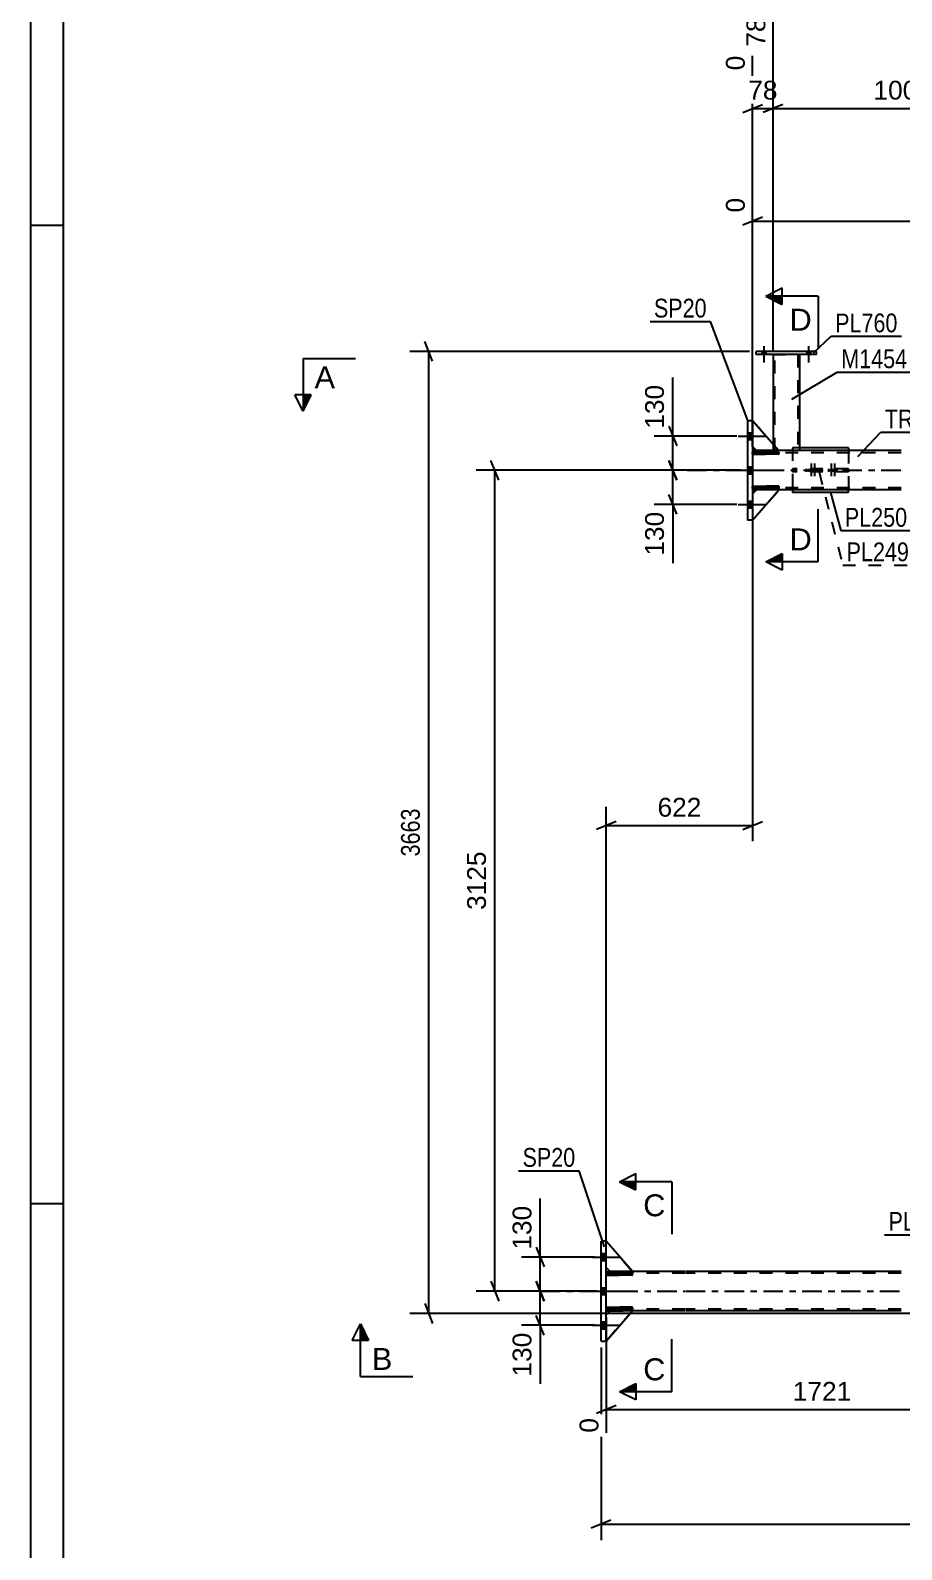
# Model space of a CAD drawing. Header units: millimetres. Extents: x -112 to 729, y -410 to 184.
# Drawn here: x -112.5 to 20.3, y -164.4 to 67 of the extents above; entities that cross this region are included whole.
import ezdxf

# ---------------------------------------------------------------- set-up
doc = ezdxf.new("R2010")
doc.units = ezdxf.units.MM
doc.linetypes.add('DXK_LINE_DOT2', pattern=[3.9198, 1.9599, -1.9599])
doc.linetypes.add('DXK_LINE_DOT3', pattern=[5.9187, 2.979, -0.9799, 0.9799, -0.9799])
doc.styles.add('Arial', font='ARIAL.TTF', dxfattribs={"height": 0.2})
doc.styles.add('Arial Narrow', font='ARIALN.TTF', dxfattribs={"height": 0.2})

# ---------------------------------------------------------------- blocks, each defined once
blk = doc.blocks.new('Unknown-318931512-1115')
at = {"color": 5, "linetype": 'Continuous'}
for p, q in [((-112.46, 184.29), (-112.46, -409.71)), ((-107.46, 179.29), (-107.46, -404.71)), ((-107.46, 37.29), (-112.46, 37.29)), ((-107.46, -111.71), (-112.46, -111.71))]:
    blk.add_line(p, q, dxfattribs=at)
blk = doc.blocks.new('Part-318931512-2637 - 2534')
at = {"color": 7, "linetype": 'DXK_LINE_DOT2'}
for p, q in [((12.21, 0.24), (3.65, 0.24)), ((3.65, 0.24), (3.65, -0.24)), ((5.74, 0.24), (5.74, -0.24)), ((12.21, 0.24), (12.21, -0.24)), ((12.21, -0.24), (3.65, -0.24))]:
    blk.add_line(p, q, dxfattribs=at)
blk = doc.blocks.new('Part-318931512-2538 - 2534')
at = {"color": 7, "linetype": 'DXK_LINE_DOT2'}
for p, q in [((-24.71, -128.6), (-24.11, -128)), ((-20.71, -128), (-24.71, -132.6)), ((-24.71, -132.6), (-24.71, -128.6)), ((-24.11, -128), (-20.71, -128))]:
    blk.add_line(p, q, dxfattribs=at)
blk = doc.blocks.new('Part-318931512-2704 - 2534')
at = {"color": 7, "linetype": 'DXK_LINE_DOT2'}
for p, q in [((1.59, 2.76), (-2.41, 2.76)), ((-2.41, 2.76), (-2.41, 2.44)), ((-2.41, 2.44), (1.59, 2.44)), ((-1.81, 2.76), (-1.81, 2.44)), ((1.59, 2.44), (1.59, 2.76))]:
    blk.add_line(p, q, dxfattribs=at)
blk = doc.blocks.new('Part-318931512-2599 - 2534')
at = {"color": 2, "linetype": 'Continuous'}
for p, q in [((-3.21, 7.6), (-2.41, 7.6)), ((-3.21, 7.6), (-3.21, -7.6)), ((-2.41, 7.6), (-2.41, -7.6)), ((-2.41, -7.6), (-3.21, -7.6))]:
    blk.add_line(p, q, dxfattribs=at)
blk = doc.blocks.new('Bolt-318931512-2615 - 2534')
at = {"linetype": 'Continuous'}
for points in [[(-0.97, 17.63), (-0.41, 17.63), (-0.41, 18.11), (-0.97, 18.11)], [(-0.97, 17.63), (-0.41, 17.63), (-0.41, 18.11), (-0.97, 18.11)], [(5.83, 17.63), (6.39, 17.63), (6.39, 18.11), (5.83, 18.11)], [(5.83, 17.63), (6.39, 17.63), (6.39, 18.11), (5.83, 18.11)]]:
    blk.add_hatch(color=1, dxfattribs=at).paths.add_polyline_path(points)
at = {"color": 1, "linetype": 'Continuous'}
for p, q in [((-0.69, 18.91), (-0.69, 16.39)), ((-0.69, 18.91), (-0.69, 16.39)), ((6.11, 18.91), (6.11, 16.39)), ((6.11, 18.91), (6.11, 16.39)), ((-0.97, 18.11), (-0.97, 17.63)), ((-0.97, 18.11), (-0.97, 17.63)), ((-0.41, 18.11), (-0.41, 17.63)), ((-0.41, 18.11), (-0.41, 17.63)), ((5.83, 18.11), (5.83, 17.63)), ((5.83, 18.11), (5.83, 17.63)), ((6.39, 18.11), (6.39, 17.63)), ((6.39, 18.11), (6.39, 17.63))]:
    blk.add_line(p, q, dxfattribs=at)
blk = doc.blocks.new('Bolt-318931512-2690 - 2534')
at = {"color": 1, "linetype": 'DXK_LINE_DOT2'}
for p, q in [((6.12, 0.24), (6.12, -0.24)), ((6.48, 1.04), (6.48, -1.96)), ((6.66, 0.24), (6.66, -0.24)), ((6.84, 0.24), (6.84, -0.24)), ((7.02, 1.04), (7.02, -1.96)), ((7.38, 0.24), (7.38, -0.24)), ((9.17, 0.24), (9.17, -0.24)), ((9.53, 1.04), (9.53, -1.96)), ((9.71, 0.24), (9.71, -0.24)), ((9.89, 0.24), (9.89, -0.24)), ((10.07, 1.04), (10.07, -1.96)), ((10.43, 0.24), (10.43, -0.24))]:
    blk.add_line(p, q, dxfattribs=at)
blk = doc.blocks.new('Part-318931512-2632 - 2534')
at = {"color": 7, "linetype": 'DXK_LINE_DOT2'}
for p, q in [((3.65, 3.4), (3.65, -3)), ((4.71, 3.4), (3.65, 3.4)), ((12.21, 3), (12.21, -3))]:
    blk.add_line(p, q, dxfattribs=at)
at = {"color": 2, "linetype": 'Continuous'}
for p, q in [((12.21, 3.4), (4.71, 3.4)), ((12.21, 3.4), (12.21, 3)), ((3.65, -3), (3.65, -3.4)), ((12.21, -3.4), (3.65, -3.4)), ((12.21, -3.4), (12.21, -3))]:
    blk.add_line(p, q, dxfattribs=at)
blk = doc.blocks.new('Part-318931512-2702 - 2534')
at = {"color": 2, "linetype": 'Continuous'}
for p, q in [((-2.41, 2.76), (1.59, 2.76)), ((-2.41, 2.44), (-2.41, 2.76)), ((1.59, 2.44), (-2.41, 2.44)), ((1.59, 2.76), (1.59, 2.44))]:
    blk.add_line(p, q, dxfattribs=at)
at = {"color": 7, "linetype": 'DXK_LINE_DOT2'}
blk.add_line((-1.81, 2.44), (-1.81, 2.76), dxfattribs=at)
blk = doc.blocks.new('Part-318931512-2703 - 2534')
at = {"color": 2, "linetype": 'Continuous'}
for p, q in [((-2.41, -2.76), (-2.41, -2.44)), ((-2.41, -2.44), (1.59, -2.44)), ((1.59, -2.76), (-2.41, -2.76)), ((1.59, -2.44), (1.59, -2.76))]:
    blk.add_line(p, q, dxfattribs=at)
at = {"color": 7, "linetype": 'DXK_LINE_DOT2'}
blk.add_line((-1.81, -2.76), (-1.81, -2.44), dxfattribs=at)
blk = doc.blocks.new('Part-318931512-2707 - 2534')
at = {"color": 2, "linetype": 'Continuous'}
for p, q in [((-24.11, -128), (-24.71, -128.6)), ((-24.71, -132.6), (-20.71, -128)), ((-20.71, -128), (-24.11, -128))]:
    blk.add_line(p, q, dxfattribs=at)
at = {"color": 7, "linetype": 'DXK_LINE_DOT2'}
blk.add_line((-24.71, -132.6), (-24.71, -128.6), dxfattribs=at)
blk = doc.blocks.new('Part-318931512-2709 - 2534')
at = {"color": 2, "linetype": 'Continuous'}
for p, q in [((-20.71, -122), (-24.71, -117.4)), ((-24.11, -122), (-24.71, -121.4)), ((-20.71, -122), (-24.11, -122))]:
    blk.add_line(p, q, dxfattribs=at)
at = {"color": 7, "linetype": 'DXK_LINE_DOT2'}
blk.add_line((-24.71, -121.4), (-24.71, -117.4), dxfattribs=at)
blk = doc.blocks.new('Bolt-318931512-2711 - 2534')
at = {"linetype": 'Continuous'}
for points in [[(-24.71, -120.32), (-24.71, -119.28), (-25.51, -119.28), (-25.51, -120.32)], [(-24.71, -120.32), (-24.71, -119.28), (-25.51, -119.28), (-25.51, -120.32)], [(-24.71, -120.32), (-24.71, -119.28), (-25.51, -119.28), (-25.51, -120.32)], [(-24.71, -125.52), (-24.71, -124.48), (-25.51, -124.48), (-25.51, -125.52)], [(-24.71, -125.52), (-24.71, -124.48), (-25.51, -124.48), (-25.51, -125.52)], [(-24.71, -130.72), (-24.71, -129.68), (-25.51, -129.68), (-25.51, -130.72)], [(-24.71, -130.72), (-24.71, -129.68), (-25.51, -129.68), (-25.51, -130.72)], [(-24.71, -130.72), (-24.71, -129.68), (-25.51, -129.68), (-25.51, -130.72)]]:
    blk.add_hatch(color=1, dxfattribs=at).paths.add_polyline_path(points)
at = {"color": 1, "linetype": 'Continuous'}
for p, q in [((-26.91, -119.8), (-22.71, -119.8)), ((-26.91, -119.8), (-22.71, -119.8)), ((-26.91, -119.8), (-22.71, -119.8)), ((-25.51, -119.28), (-24.71, -119.28)), ((-25.51, -119.28), (-24.71, -119.28)), ((-25.51, -119.28), (-24.71, -119.28)), ((-25.51, -120.32), (-24.71, -120.32)), ((-25.51, -120.32), (-24.71, -120.32)), ((-25.51, -120.32), (-24.71, -120.32)), ((-25.51, -124.48), (-24.71, -124.48)), ((-25.51, -124.48), (-24.71, -124.48)), ((-26.91, -125), (-22.71, -125)), ((-26.91, -125), (-22.71, -125)), ((-25.51, -125.52), (-24.71, -125.52)), ((-25.51, -125.52), (-24.71, -125.52)), ((-26.91, -130.2), (-22.71, -130.2)), ((-26.91, -130.2), (-22.71, -130.2)), ((-26.91, -130.2), (-22.71, -130.2)), ((-25.51, -129.68), (-24.71, -129.68)), ((-25.51, -129.68), (-24.71, -129.68)), ((-25.51, -129.68), (-24.71, -129.68)), ((-25.51, -130.72), (-24.71, -130.72)), ((-25.51, -130.72), (-24.71, -130.72)), ((-25.51, -130.72), (-24.71, -130.72))]:
    blk.add_line(p, q, dxfattribs=at)
blk = doc.blocks.new('Part-318931512-2772 - 2534')
at = {"color": 7, "linetype": 'DXK_LINE_DOT2'}
for p, q in [((-20.71, -122.24), (-24.71, -122.24)), ((-24.71, -122.24), (-24.71, -122.56)), ((-24.71, -122.56), (-20.71, -122.56)), ((-24.11, -122.56), (-24.11, -122.24)), ((-20.71, -122.56), (-20.71, -122.24))]:
    blk.add_line(p, q, dxfattribs=at)
blk = doc.blocks.new('Part-318931512-2773 - 2534')
at = {"color": 7, "linetype": 'DXK_LINE_DOT2'}
for p, q in [((-20.71, -127.44), (-24.71, -127.44)), ((-24.71, -127.44), (-24.71, -127.76)), ((-24.71, -127.76), (-20.71, -127.76)), ((-24.11, -127.76), (-24.11, -127.44)), ((-20.71, -127.76), (-20.71, -127.44))]:
    blk.add_line(p, q, dxfattribs=at)
blk = doc.blocks.new('Part-318931512-2774 - 2534')
at = {"color": 2, "linetype": 'Continuous'}
for p, q in [((-24.71, -122.56), (-24.71, -122.24)), ((-24.71, -122.24), (-20.71, -122.24)), ((-20.71, -122.56), (-24.71, -122.56)), ((-20.71, -122.48), (-20.71, -122.24)), ((-20.71, -122.56), (-20.71, -122.48))]:
    blk.add_line(p, q, dxfattribs=at)
at = {"color": 7, "linetype": 'DXK_LINE_DOT2'}
for p, q in [((-24.11, -122.56), (-24.11, -122.24)), ((-20.71, -122.48), (-20.71, -122.48))]:
    blk.add_line(p, q, dxfattribs=at)
blk = doc.blocks.new('Part-318931512-2775 - 2534')
at = {"color": 2, "linetype": 'Continuous'}
for p, q in [((-24.71, -127.76), (-24.71, -127.44)), ((-24.71, -127.44), (-20.71, -127.44)), ((-20.71, -127.76), (-24.71, -127.76)), ((-20.71, -127.52), (-20.71, -127.44)), ((-20.71, -127.76), (-20.71, -127.52))]:
    blk.add_line(p, q, dxfattribs=at)
at = {"color": 7, "linetype": 'DXK_LINE_DOT2'}
for p, q in [((-24.11, -127.76), (-24.11, -127.44)), ((-20.71, -127.52), (-20.71, -127.52))]:
    blk.add_line(p, q, dxfattribs=at)
blk = doc.blocks.new('Part-318931512-2832 - 2534')
at = {"color": 7, "linetype": 'DXK_LINE_DOT2'}
for p, q in [((1.59, -2.44), (-2.41, -2.44)), ((-2.41, -2.44), (-2.41, -2.76)), ((-2.41, -2.76), (1.59, -2.76)), ((-1.81, -2.76), (-1.81, -2.44)), ((1.59, -2.76), (1.59, -2.44))]:
    blk.add_line(p, q, dxfattribs=at)
blk = doc.blocks.new('Part-318931512-2865 - 2534')
at = {"color": 7, "linetype": 'DXK_LINE_DOT2'}
for p, q in [((-24.71, -121.4), (-24.71, -117.4)), ((-24.71, -117.4), (-20.71, -122)), ((-24.11, -122), (-24.71, -121.4)), ((-20.71, -122), (-24.11, -122))]:
    blk.add_line(p, q, dxfattribs=at)
blk = doc.blocks.new('Part-318931512-2935 - 2534')
at = {"color": 2, "linetype": 'Continuous'}
for p, q in [((-1.89, 17.63), (-1.89, 18.11)), ((7.31, 18.11), (-1.89, 18.11)), ((7.31, 17.63), (-1.89, 17.63)), ((7.31, 17.63), (7.31, 18.11))]:
    blk.add_line(p, q, dxfattribs=at)
blk = doc.blocks.new('Part-318931512-2940 - 2534')
at = {"color": 2, "linetype": 'Continuous'}
for p, q in [((-1.81, 3), (-2.41, 3)), ((20.21, 3), (1.59, 3)), ((-1.81, -3), (-2.41, -3)), ((20.21, -3), (1.59, -3))]:
    blk.add_line(p, q, dxfattribs=at)
at = {"color": 7, "linetype": 'DXK_LINE_DOT2'}
for p, q in [((-2.41, 3), (-2.41, -3)), ((20.21, 2.68), (-2.41, 2.68)), ((1.59, 3), (-1.81, 3)), ((20.21, -2.68), (-2.41, -2.68)), ((1.59, -3), (-1.81, -3))]:
    blk.add_line(p, q, dxfattribs=at)
at = {"color": 7, "linetype": 'DXK_LINE_DOT3'}
blk.add_line((-12.41, 0), (20.21, 0), dxfattribs=at)
blk = doc.blocks.new('Bolt-318931512-3129 - 2534')
at = {"linetype": 'Continuous'}
for points in [[(-2.41, 4.68), (-2.41, 5.72), (-3.21, 5.72), (-3.21, 4.68)], [(-2.41, 4.68), (-2.41, 5.72), (-3.21, 5.72), (-3.21, 4.68)], [(-2.41, 4.68), (-2.41, 5.72), (-3.21, 5.72), (-3.21, 4.68)], [(-2.41, -0.52), (-2.41, 0.52), (-3.21, 0.52), (-3.21, -0.52)], [(-2.41, -0.52), (-2.41, 0.52), (-3.21, 0.52), (-3.21, -0.52)], [(-2.41, -5.72), (-2.41, -4.68), (-3.21, -4.68), (-3.21, -5.72)], [(-2.41, -5.72), (-2.41, -4.68), (-3.21, -4.68), (-3.21, -5.72)], [(-2.41, -5.72), (-2.41, -4.68), (-3.21, -4.68), (-3.21, -5.72)]]:
    blk.add_hatch(color=1, dxfattribs=at).paths.add_polyline_path(points)
at = {"color": 1, "linetype": 'Continuous'}
for p, q in [((-4.61, 5.2), (-0.41, 5.2)), ((-4.61, 5.2), (-0.41, 5.2)), ((-4.61, 5.2), (-0.41, 5.2)), ((-3.21, 5.72), (-2.41, 5.72)), ((-3.21, 5.72), (-2.41, 5.72)), ((-3.21, 5.72), (-2.41, 5.72)), ((-3.21, 4.68), (-2.41, 4.68)), ((-3.21, 4.68), (-2.41, 4.68)), ((-3.21, 4.68), (-2.41, 4.68)), ((-4.61, 0), (-0.41, 0)), ((-4.61, 0), (-0.41, 0)), ((-3.21, 0.52), (-2.41, 0.52)), ((-3.21, 0.52), (-2.41, 0.52)), ((-3.21, -0.52), (-2.41, -0.52)), ((-3.21, -0.52), (-2.41, -0.52)), ((-4.61, -5.2), (-0.41, -5.2)), ((-4.61, -5.2), (-0.41, -5.2)), ((-4.61, -5.2), (-0.41, -5.2)), ((-3.21, -4.68), (-2.41, -4.68)), ((-3.21, -4.68), (-2.41, -4.68)), ((-3.21, -4.68), (-2.41, -4.68)), ((-3.21, -5.72), (-2.41, -5.72)), ((-3.21, -5.72), (-2.41, -5.72)), ((-3.21, -5.72), (-2.41, -5.72))]:
    blk.add_line(p, q, dxfattribs=at)
blk = doc.blocks.new('Part-318931512-2978 - 2534')
at = {"color": 2, "linetype": 'Continuous'}
for p, q in [((0.71, 17.63), (0.71, 4.02)), ((4.71, 17.63), (4.71, 3))]:
    blk.add_line(p, q, dxfattribs=at)
at = {"color": 7, "linetype": 'DXK_LINE_DOT2'}
for p, q in [((0.71, 17.63), (4.71, 17.63)), ((0.95, 3), (0.95, 17.63)), ((4.47, 17.63), (4.47, 3)), ((0.71, 4.02), (0.71, 3)), ((4.71, 3), (0.71, 3))]:
    blk.add_line(p, q, dxfattribs=at)
blk = doc.blocks.new('Part-318931512-3023 - 2534')
at = {"color": 2, "linetype": 'Continuous'}
for p, q in [((-25.51, -132.6), (-25.51, -117.4)), ((-24.71, -117.4), (-25.51, -117.4)), ((-24.71, -132.6), (-24.71, -117.4)), ((-25.51, -132.6), (-24.71, -132.6))]:
    blk.add_line(p, q, dxfattribs=at)
blk = doc.blocks.new('Part-318931512-3024 - 2534')
at = {"color": 7, "linetype": 'DXK_LINE_DOT2'}
for p, q in [((-2.41, 3.6), (-2.41, 7.6)), ((-2.41, 7.6), (1.59, 3)), ((-1.81, 3), (-2.41, 3.6)), ((1.59, 3), (-1.81, 3))]:
    blk.add_line(p, q, dxfattribs=at)
blk = doc.blocks.new('Part-318931512-3042 - 2534')
at = {"color": 2, "linetype": 'Continuous'}
for p, q in [((-2.41, 7.6), (1.59, 3)), ((-1.81, 3), (-2.41, 3.6)), ((1.59, 3), (-1.81, 3))]:
    blk.add_line(p, q, dxfattribs=at)
at = {"color": 7, "linetype": 'DXK_LINE_DOT2'}
blk.add_line((-2.41, 3.6), (-2.41, 7.6), dxfattribs=at)
blk = doc.blocks.new('Part-318931512-3043 - 2534')
at = {"color": 7, "linetype": 'DXK_LINE_DOT2'}
for p, q in [((-1.81, -3), (-2.41, -3.6)), ((-2.41, -7.6), (1.59, -3)), ((-2.41, -3.6), (-2.41, -7.6)), ((1.59, -3), (-1.81, -3))]:
    blk.add_line(p, q, dxfattribs=at)
blk = doc.blocks.new('Part-318931512-3044 - 2534')
at = {"color": 2, "linetype": 'Continuous'}
for p, q in [((-1.81, -3), (-2.41, -3.6)), ((-2.41, -7.6), (1.59, -3)), ((1.59, -3), (-1.81, -3))]:
    blk.add_line(p, q, dxfattribs=at)
at = {"color": 7, "linetype": 'DXK_LINE_DOT2'}
blk.add_line((-2.41, -3.6), (-2.41, -7.6), dxfattribs=at)
blk = doc.blocks.new('Part-318931512-3128 - 2534')
at = {"color": 2, "linetype": 'Continuous'}
for p, q in [((-24.71, -122), (-24.11, -122)), ((-12.71, -122), (-20.71, -122)), ((20.21, -122), (-12.61, -122)), ((-24.71, -128), (-24.11, -128)), ((-12.71, -128), (-20.71, -128)), ((20.21, -128), (-12.61, -128))]:
    blk.add_line(p, q, dxfattribs=at)
at = {"color": 7, "linetype": 'DXK_LINE_DOT2'}
for p, q in [((-24.71, -128), (-24.71, -122)), ((-12.71, -122.24), (-24.71, -122.24)), ((-20.71, -122), (-24.11, -122)), ((20.21, -122.24), (-12.61, -122.24)), ((-12.71, -127.76), (-24.71, -127.76)), ((-24.11, -128), (-20.71, -128)), ((20.21, -127.76), (-12.61, -127.76))]:
    blk.add_line(p, q, dxfattribs=at)
at = {"color": 7, "linetype": 'DXK_LINE_DOT3'}
for p, q in [((-34.71, -125), (-12.71, -125)), ((-12.61, -125), (20.21, -125))]:
    blk.add_line(p, q, dxfattribs=at)
blk = doc.blocks.new('StraightDimension-318931512-8500 - 2534')
at = {"color": 7, "linetype": 'Continuous'}
for p, q in [((0.71, 18.24), (0.71, 68.95)), ((-2.41, 4), (-2.41, 63.13)), ((-3.91, 54.5), (-0.91, 55.7)), ((2.21, 55.7), (-0.79, 54.5)), ((-2.41, 55.1), (0.71, 55.1))]:
    blk.add_line(p, q, dxfattribs=at)
at = {"color": 0, "linetype": 'Continuous'}
blk.add_wipeout([(0.11, 69.55), (-4.09, 69.55), (-4.09, 63.9), (0.11, 63.9)], dxfattribs=at)
at = {"color": 0}
blk.add_wipeout([(1.97, 55.85), (1.97, 60.05), (-3.68, 60.05), (-3.68, 55.85)], dxfattribs=at)
at = {"color": 0, "linetype": 'Continuous'}
blk.add_wipeout([(-3.01, 63.73), (-7.21, 63.73), (-7.21, 60.3), (-3.01, 60.3)], dxfattribs=at)
at = {"color": 3, "linetype": 'Continuous', "style": 'Arial'}
for s, height, p in [('78', 2.865, (-0.49, 64.5)), ('0', 2.87, (-3.61, 60.9))]:
    blk.add_text(s, height=height, rotation=90.0002, dxfattribs=at).set_placement(p)
at = {"color": 3, "style": 'Arial'}
blk.add_text('78', height=2.865, dxfattribs=at).set_placement((-3.08, 56.45))
blk = doc.blocks.new('StraightDimension-318931512-4451 - 2534')
at = {"color": 7, "linetype": 'Continuous'}
for p, q in [((-26.51, -119.8), (-37.62, -119.8)), ((-35.37, -118.3), (-34.17, -121.3)), ((-34.77, -125), (-34.77, -119.8)), ((-34.17, -126.5), (-35.37, -123.5)), ((-26.11, -125), (-37.62, -125))]:
    blk.add_line(p, q, dxfattribs=at)
at = {"color": 0}
blk.add_wipeout([(-35.52, -111.4), (-39.72, -111.4), (-39.72, -119.28), (-35.52, -119.28)], dxfattribs=at)
at = {"color": 7, "linetype": 'Continuous'}
blk.add_line((-34.77, -119.8), (-34.77, -110.88), dxfattribs=at)
blk.add_line((-34.77, -119.8), (-34.77, -110.88), dxfattribs=at)
at = {"color": 3, "style": 'Arial'}
blk.add_text('130', height=2.865, rotation=90.0002, dxfattribs=at).set_placement((-36.12, -118.68))
blk = doc.blocks.new('StraightDimension-318931512-3864 - 2534')
at = {"color": 7, "linetype": 'Continuous'}
for p, q in [((-15.18, 1.5), (-13.98, -1.5)), ((-4.21, 0), (-17.43, 0)), ((-14.58, -5.2), (-14.58, 0)), ((-13.98, -6.7), (-15.18, -3.7)), ((-4.83, -5.2), (-17.43, -5.2))]:
    blk.add_line(p, q, dxfattribs=at)
at = {"color": 0}
blk.add_wipeout([(-15.33, -5.73), (-19.53, -5.73), (-19.53, -13.6), (-15.33, -13.6)], dxfattribs=at)
at = {"color": 7, "linetype": 'Continuous'}
blk.add_line((-14.58, -5.2), (-14.58, -14.12), dxfattribs=at)
blk.add_line((-14.58, -5.2), (-14.58, -14.12), dxfattribs=at)
at = {"color": 3, "style": 'Arial'}
blk.add_text('130', height=2.865, rotation=90.0002, dxfattribs=at).set_placement((-15.93, -13))
blk = doc.blocks.new('StraightDimension-318931512-3872 - 2534')
at = {"color": 7, "linetype": 'Continuous'}
for p, q in [((-4.8, 5.2), (-17.43, 5.2)), ((-15.18, 6.7), (-13.98, 3.7)), ((-14.58, 0), (-14.58, 5.2)), ((-13.98, -1.5), (-15.18, 1.5)), ((-4.21, 0), (-17.43, 0))]:
    blk.add_line(p, q, dxfattribs=at)
at = {"color": 0}
blk.add_wipeout([(-15.33, 13.6), (-19.53, 13.6), (-19.53, 5.73), (-15.33, 5.73)], dxfattribs=at)
at = {"color": 7, "linetype": 'Continuous'}
blk.add_line((-14.58, 5.2), (-14.58, 14.12), dxfattribs=at)
blk.add_line((-14.58, 5.2), (-14.58, 14.12), dxfattribs=at)
at = {"color": 3, "style": 'Arial'}
blk.add_text('130', height=2.865, rotation=90.0002, dxfattribs=at).set_placement((-15.93, 6.33))
blk = doc.blocks.new('StraightDimension-318931512-4441 - 2534')
at = {"color": 7, "linetype": 'Continuous'}
for p, q in [((-35.37, -123.5), (-34.17, -126.5)), ((-26.11, -125), (-37.62, -125)), ((-34.77, -130.2), (-34.77, -125)), ((-34.17, -131.7), (-35.37, -128.7)), ((-26.51, -130.2), (-37.62, -130.2))]:
    blk.add_line(p, q, dxfattribs=at)
at = {"color": 0}
blk.add_wipeout([(-35.52, -130.73), (-39.72, -130.73), (-39.72, -138.6), (-35.52, -138.6)], dxfattribs=at)
at = {"color": 7, "linetype": 'Continuous'}
blk.add_line((-34.77, -130.2), (-34.77, -139.12), dxfattribs=at)
blk.add_line((-34.77, -130.2), (-34.77, -139.12), dxfattribs=at)
at = {"color": 3, "style": 'Arial'}
blk.add_text('130', height=2.865, rotation=90.0002, dxfattribs=at).set_placement((-36.12, -138))
blk = doc.blocks.new('StraightDimension-318931512-3339 - 2534')
at = {"color": 7, "linetype": 'Continuous'}
for p, q in [((-41.1, -1.5), (-42.3, 1.5)), ((-4.21, 0), (-44.55, 0)), ((-41.7, -125), (-41.7, 0)), ((-42.3, -123.5), (-41.1, -126.5)), ((-26.51, -125), (-44.55, -125))]:
    blk.add_line(p, q, dxfattribs=at)
at = {"color": 0}
blk.add_wipeout([(-42.45, -57.45), (-46.65, -57.45), (-46.65, -67.55), (-42.45, -67.55)], dxfattribs=at)
at = {"color": 3, "style": 'Arial'}
blk.add_text('3125', height=2.865, rotation=90.0002, dxfattribs=at).set_placement((-43.05, -66.95))
blk = doc.blocks.new('StraightDimension-318931512-3358 - 2534')
at = {"color": 7, "linetype": 'Continuous'}
for p, q in [((-51.17, 16.61), (-52.37, 19.61)), ((-2.89, 18.11), (-54.62, 18.11)), ((-51.77, -128.4), (-51.77, 18.11)), ((-52.37, -126.9), (-51.17, -129.9)), ((27.31, -128.4), (-54.62, -128.4))]:
    blk.add_line(p, q, dxfattribs=at)
at = {"color": 0}
blk.add_wipeout([(-52.52, -50.89), (-56.72, -50.89), (-56.72, -59.4), (-52.52, -59.4)], dxfattribs=at)
at = {"color": 3, "style": 'Arial Narrow'}
blk.add_text('3663', height=2.863, rotation=90.0002, dxfattribs=at).set_placement((-53.12, -58.8))
blk = doc.blocks.new('StraightDimension-318931512-3396 - 2534')
at = {"color": 7, "linetype": 'Continuous'}
for p, q in [((-25.51, -133.6), (-25.51, -162.89)), ((-24.01, -159.89), (-27.01, -161.09)), ((-25.51, -160.49), (658.86, -160.49))]:
    blk.add_line(p, q, dxfattribs=at)
blk = doc.blocks.new('StraightDimension-318931512-8878 - 2534')
at = {"color": 7, "linetype": 'Continuous'}
for p, q in [((41.03, -123), (41.03, -153.22)), ((-24.71, -129), (-24.71, -146.55)), ((-23.21, -142.43), (-26.21, -143.63)), ((-24.71, -143.03), (41.03, -143.03)), ((39.53, -143.63), (42.53, -142.43))]:
    blk.add_line(p, q, dxfattribs=at)
at = {"color": 0}
blk.add_wipeout([(13.21, -142.28), (13.21, -138.08), (3.11, -138.08), (3.11, -142.28)], dxfattribs=at)
at = {"color": 0, "linetype": 'Continuous'}
for points in [[(-25.31, -143.73), (-29.51, -143.73), (-29.51, -147.15), (-25.31, -147.15)], [(40.43, -143.73), (36.23, -143.73), (36.23, -153.82), (40.43, -153.82)]]:
    blk.add_wipeout(points, dxfattribs=at)
at = {"color": 3, "style": 'Arial'}
blk.add_text('1721', height=2.865, dxfattribs=at).set_placement((3.71, -141.68))
at = {"color": 3, "linetype": 'Continuous', "style": 'Arial'}
for s, height, p in [('0', 2.87, (-25.91, -146.55)), ('1721', 2.865, (39.83, -153.22))]:
    blk.add_text(s, height=height, rotation=90.0002, dxfattribs=at).set_placement(p)
blk = doc.blocks.new('StraightDimension-318931512-3420 - 2534')
at = {"color": 7, "linetype": 'Continuous'}
for p, q in [((77.96, -2), (77.96, 48.15)), ((-2.41, 3.6), (-2.41, 41.48)), ((-0.91, 38.55), (-3.91, 37.35)), ((-2.41, 37.95), (77.96, 37.95)), ((76.46, 37.35), (79.46, 38.55))]:
    blk.add_line(p, q, dxfattribs=at)
at = {"color": 0, "linetype": 'Continuous'}
for points in [[(77.36, 48.75), (73.16, 48.75), (73.16, 38.65), (77.36, 38.65)], [(-3.01, 42.08), (-7.21, 42.08), (-7.21, 38.65), (-3.01, 38.65)]]:
    blk.add_wipeout(points, dxfattribs=at)
at = {"color": 0}
blk.add_wipeout([(42.82, 38.7), (42.82, 42.9), (32.73, 42.9), (32.73, 38.7)], dxfattribs=at)
at = {"color": 3, "linetype": 'Continuous', "style": 'Arial'}
for s, height, p in [('2022', 2.865, (76.76, 39.25)), ('0', 2.87, (-3.61, 39.25))]:
    blk.add_text(s, height=height, rotation=90.0002, dxfattribs=at).set_placement(p)
at = {"color": 3, "style": 'Arial'}
blk.add_text('2022', height=2.865, dxfattribs=at).set_placement((33.33, 39.3))
blk = doc.blocks.new('StraightDimension-318931512-3855 - 2534')
at = {"color": 7, "linetype": 'Continuous'}
for p, q in [((-2.41, -4), (-2.41, -56.49)), ((-24.71, -121), (-24.71, -51.24)), ((-23.21, -53.49), (-26.21, -54.69)), ((-24.71, -54.09), (-2.41, -54.09)), ((-3.91, -54.69), (-0.91, -53.49))]:
    blk.add_line(p, q, dxfattribs=at)
at = {"color": 0}
blk.add_wipeout([(-9.62, -53.34), (-9.62, -49.14), (-17.5, -49.14), (-17.5, -53.34)], dxfattribs=at)
at = {"color": 3, "style": 'Arial'}
blk.add_text('622', height=2.865, dxfattribs=at).set_placement((-16.9, -52.74))
blk = doc.blocks.new('StraightDimension-318931512-8499 - 2534')
at = {"color": 7, "linetype": 'Continuous'}
for p, q in [((0.71, 18.24), (0.71, 68.95)), ((40.19, 17.62), (40.19, 65.3)), ((2.21, 55.7), (-0.79, 54.5)), ((38.69, 54.5), (41.69, 55.7)), ((0.71, 55.1), (40.19, 55.1))]:
    blk.add_line(p, q, dxfattribs=at)
at = {"color": 0, "linetype": 'Continuous'}
blk.add_wipeout([(39.59, 65.9), (35.39, 65.9), (35.39, 55.8), (39.59, 55.8)], dxfattribs=at)
at = {"color": 0}
blk.add_wipeout([(25.5, 55.85), (25.5, 60.05), (15.4, 60.05), (15.4, 55.85)], dxfattribs=at)
at = {"color": 3, "linetype": 'Continuous', "style": 'Arial'}
blk.add_text('1078', height=2.865, rotation=90.0002, dxfattribs=at).set_placement((38.99, 56.4))
at = {"color": 3, "style": 'Arial'}
blk.add_text('1000', height=2.865, dxfattribs=at).set_placement((16, 56.45))
blk = doc.blocks.new('Mark-318931512-2697 - 2534')
at = {"color": 0}
blk.add_wipeout([(27.79, -115.81), (27.79, -112.81), (18.29, -112.81), (18.29, -115.81)], dxfattribs=at)
blk.add_wipeout([(27.79, -115.81), (27.79, -112.81), (18.29, -112.81), (18.29, -115.81)], dxfattribs=at)
at = {"color": 30, "linetype": 'Continuous'}
for p in [(17.69, -116.41), (30.45, -121.6)]:
    blk.add_line(p, (28.39, -116.41), dxfattribs=at)
at = {"color": 3, "style": 'Arial Narrow'}
blk.add_text('PL239', height=2.863, dxfattribs=at).set_placement((18.29, -115.81))
blk = doc.blocks.new('Mark-318931512-2633 - 2534')
at = {"color": 0}
blk.add_wipeout([(21.41, -13.85), (21.41, -10.85), (11.91, -10.85), (11.91, -13.85)], dxfattribs=at)
blk.add_wipeout([(21.41, -13.85), (21.41, -10.85), (11.91, -10.85), (11.91, -13.85)], dxfattribs=at)
at = {"color": 30, "linetype": 'DXK_LINE_DOT2'}
for p, q in [((7.71, -0.24), (11.31, -14.45)), ((11.31, -14.45), (22.01, -14.45))]:
    blk.add_line(p, q, dxfattribs=at)
at = {"color": 3, "style": 'Arial Narrow'}
blk.add_text('PL249', height=2.863, dxfattribs=at).set_placement((11.91, -13.85))
blk = doc.blocks.new('SectionMark-318931512-4526 - 2534')
at = {"color": 6, "linetype": 'Continuous'}
for p, q in [((-22.71, -108.34), (-20.21, -107.09)), ((-14.71, -108.34), (-22.71, -108.34)), ((-14.71, -140.32), (-22.71, -140.32)), ((-20.21, -141.57), (-22.71, -140.32))]:
    blk.add_line(p, q, dxfattribs=at)
at = {"color": 0, "linetype": 'Continuous'}
for points in [[(-15.71, -113.59), (-15.71, -110.09), (-19.08, -110.09), (-19.08, -113.59)], [(-15.71, -138.57), (-15.71, -135.07), (-19.08, -135.07), (-19.08, -138.57)]]:
    blk.add_wipeout(points, dxfattribs=at)
at = {"linetype": 'Continuous'}
for points in [[(-20.21, -108.34), (-20.21, -109.59), (-22.71, -108.34)], [(-20.21, -139.07), (-20.21, -140.32), (-22.71, -140.32)]]:
    blk.add_hatch(color=6, dxfattribs=at).paths.add_polyline_path(points)
at = {"color": 6, "linetype": 'Continuous'}
for p, q in [((-22.71, -108.34), (-20.21, -109.59)), ((-20.21, -109.59), (-20.21, -107.09)), ((-14.71, -108.34), (-14.71, -116.34)), ((-14.71, -140.32), (-14.71, -132.32)), ((-22.71, -140.32), (-20.21, -139.07)), ((-20.21, -139.07), (-20.21, -141.57))]:
    blk.add_line(p, q, dxfattribs=at)
at = {"color": 3, "linetype": 'Continuous', "style": 'Arial'}
for p in [(-19.08, -113.59), (-19.08, -138.57)]:
    blk.add_text('C', height=3.34, dxfattribs=at).set_placement(p)
blk = doc.blocks.new('Mark-318931512-2595 - 2534')
at = {"color": 0}
blk.add_wipeout([(-9.41, 23.26), (-9.41, 26.26), (-17.45, 26.26), (-17.45, 23.26)], dxfattribs=at)
blk.add_wipeout([(-9.41, 23.26), (-9.41, 26.26), (-17.45, 26.26), (-17.45, 23.26)], dxfattribs=at)
at = {"color": 30, "linetype": 'Continuous'}
for p in [(-18.05, 22.66), (-3.13, 7.58)]:
    blk.add_line(p, (-8.81, 22.66), dxfattribs=at)
at = {"color": 3, "style": 'Arial Narrow'}
blk.add_text('SP20', height=2.863, dxfattribs=at).set_placement((-17.45, 23.26))
blk = doc.blocks.new('Mark-318931512-2628 - 2534')
at = {"color": 0}
blk.add_wipeout([(21.15, -8.59), (21.15, -5.59), (11.64, -5.59), (11.64, -8.59)], dxfattribs=at)
blk.add_wipeout([(21.15, -8.59), (21.15, -5.59), (11.64, -5.59), (11.64, -8.59)], dxfattribs=at)
at = {"color": 30, "linetype": 'Continuous'}
for p, q in [((9.47, -3.4), (11.04, -9.19)), ((11.04, -9.19), (21.75, -9.19))]:
    blk.add_line(p, q, dxfattribs=at)
at = {"color": 3, "style": 'Arial Narrow'}
blk.add_text('PL250', height=2.863, dxfattribs=at).set_placement((11.64, -8.59))
blk = doc.blocks.new('SectionMark-318931512-4522 - 2534')
at = {"color": 6, "linetype": 'Continuous'}
for p, q in [((-70.9, 17), (-70.9, 9)), ((-70.9, 9), (-72.15, 11.5))]:
    blk.add_line(p, q, dxfattribs=at)
at = {"color": 0, "linetype": 'Continuous'}
blk.add_wipeout([(-66.04, 12.5), (-66.04, 16), (-69.15, 16), (-69.15, 12.5)], dxfattribs=at)
at = {"linetype": 'Continuous'}
blk.add_hatch(color=6, dxfattribs=at).paths.add_polyline_path([(-70.9, 11.5), (-69.65, 11.5), (-70.9, 9)])
at = {"color": 6, "linetype": 'Continuous'}
for p, q in [((-70.9, 17), (-62.9, 17)), ((-69.65, 11.5), (-72.15, 11.5)), ((-70.9, 9), (-69.65, 11.5))]:
    blk.add_line(p, q, dxfattribs=at)
at = {"color": 3, "linetype": 'Continuous', "style": 'Arial'}
blk.add_text('A', height=3.34, dxfattribs=at).set_placement((-69.15, 12.5))
blk = doc.blocks.new('Mark-318931512-2936 - 2534')
at = {"color": 0}
blk.add_wipeout([(27.59, 6.39), (27.59, 9.39), (17.73, 9.39), (17.73, 6.39)], dxfattribs=at)
blk.add_wipeout([(27.59, 6.39), (27.59, 9.39), (17.73, 9.39), (17.73, 6.39)], dxfattribs=at)
at = {"color": 30, "linetype": 'Continuous'}
for p, q in [((13.6, 2.12), (17.13, 5.79)), ((17.13, 5.79), (28.19, 5.79))]:
    blk.add_line(p, q, dxfattribs=at)
at = {"color": 3, "style": 'Arial Narrow'}
blk.add_text('TR545', height=2.863, dxfattribs=at).set_placement((17.73, 6.39))
blk = doc.blocks.new('Mark-318931512-2931 - 2534')
at = {"color": 0}
blk.add_wipeout([(19.66, 21.01), (19.66, 24.01), (10.16, 24.01), (10.16, 21.01)], dxfattribs=at)
blk.add_wipeout([(19.66, 21.01), (19.66, 24.01), (10.16, 24.01), (10.16, 21.01)], dxfattribs=at)
at = {"color": 30, "linetype": 'Continuous'}
for p, q in [((6.86, 17.91), (9.56, 20.41)), ((9.56, 20.41), (20.26, 20.41))]:
    blk.add_line(p, q, dxfattribs=at)
at = {"color": 3, "style": 'Arial Narrow'}
blk.add_text('PL760', height=2.863, dxfattribs=at).set_placement((10.16, 21.01))
blk = doc.blocks.new('Mark-318931512-2974 - 2534')
at = {"color": 0}
blk.add_wipeout([(21.14, 15.55), (21.14, 18.55), (11.09, 18.55), (11.09, 15.55)], dxfattribs=at)
blk.add_wipeout([(21.14, 15.55), (21.14, 18.55), (11.09, 18.55), (11.09, 15.55)], dxfattribs=at)
at = {"color": 30, "linetype": 'Continuous'}
for p, q in [((3.56, 10.82), (10.49, 14.95)), ((10.49, 14.95), (21.74, 14.95))]:
    blk.add_line(p, q, dxfattribs=at)
at = {"color": 3, "style": 'Arial Narrow'}
blk.add_text('M1454', height=2.863, dxfattribs=at).set_placement((11.09, 15.55))
blk = doc.blocks.new('Mark-318931512-3019 - 2534')
at = {"color": 0}
blk.add_wipeout([(-29.43, -106.06), (-29.43, -103.06), (-37.47, -103.06), (-37.47, -106.06)], dxfattribs=at)
blk.add_wipeout([(-29.43, -106.06), (-29.43, -103.06), (-37.47, -103.06), (-37.47, -106.06)], dxfattribs=at)
at = {"color": 30, "linetype": 'Continuous'}
for p in [(-38.07, -106.66), (-24.97, -118.23)]:
    blk.add_line(p, (-28.83, -106.66), dxfattribs=at)
at = {"color": 3, "style": 'Arial Narrow'}
blk.add_text('SP20', height=2.863, dxfattribs=at).set_placement((-37.47, -106.06))
blk = doc.blocks.new('SectionMark-318931512-4524 - 2534')
at = {"color": 6, "linetype": 'Continuous'}
for p in [(-63.42, -132.49), (-62.17, -137.99)]:
    blk.add_line(p, (-62.17, -129.99), dxfattribs=at)
at = {"color": 0, "linetype": 'Continuous'}
blk.add_wipeout([(-57.31, -136.99), (-57.31, -133.49), (-60.42, -133.49), (-60.42, -136.99)], dxfattribs=at)
at = {"linetype": 'Continuous'}
blk.add_hatch(color=6, dxfattribs=at).paths.add_polyline_path([(-60.92, -132.49), (-62.17, -132.49), (-62.17, -129.99)])
at = {"color": 6, "linetype": 'Continuous'}
for p, q in [((-62.17, -129.99), (-60.92, -132.49)), ((-60.92, -132.49), (-63.42, -132.49)), ((-62.17, -137.99), (-54.17, -137.99))]:
    blk.add_line(p, q, dxfattribs=at)
at = {"color": 3, "linetype": 'Continuous', "style": 'Arial'}
blk.add_text('B', height=3.34, dxfattribs=at).set_placement((-60.42, -136.99))
blk = doc.blocks.new('SectionMark-318931512-4528 - 2534')
at = {"color": 6, "linetype": 'Continuous'}
for p, q in [((-0.41, 26.51), (2.09, 27.76)), ((7.59, 26.51), (-0.41, 26.51)), ((7.59, -13.94), (-0.41, -13.94)), ((2.09, -15.19), (-0.41, -13.94))]:
    blk.add_line(p, q, dxfattribs=at)
at = {"color": 0, "linetype": 'Continuous'}
for points in [[(6.59, 21.26), (6.59, 24.76), (3.22, 24.76), (3.22, 21.26)], [(6.59, -12.19), (6.59, -8.69), (3.22, -8.69), (3.22, -12.19)]]:
    blk.add_wipeout(points, dxfattribs=at)
at = {"linetype": 'Continuous'}
for points in [[(2.09, 26.51), (2.09, 25.26), (-0.41, 26.51)], [(2.09, -12.69), (2.09, -13.94), (-0.41, -13.94)]]:
    blk.add_hatch(color=6, dxfattribs=at).paths.add_polyline_path(points)
at = {"color": 6, "linetype": 'Continuous'}
for p, q in [((-0.41, 26.51), (2.09, 25.26)), ((2.09, 25.26), (2.09, 27.76)), ((7.59, 26.51), (7.59, 18.51)), ((7.59, -13.94), (7.59, -5.94)), ((-0.41, -13.94), (2.09, -12.69)), ((2.09, -12.69), (2.09, -15.19))]:
    blk.add_line(p, q, dxfattribs=at)
at = {"color": 3, "linetype": 'Continuous', "style": 'Arial'}
for p in [(3.22, 21.26), (3.22, -12.19)]:
    blk.add_text('D', height=3.34, dxfattribs=at).set_placement(p)

msp = doc.modelspace()

# ---------------------------------------------------------------- block references
for name in ['Unknown-318931512-1115', 'Bolt-318931512-2615 - 2534', 'Part-318931512-2935 - 2534', 'Part-318931512-2978 - 2534', 'Part-318931512-2599 - 2534', 'Part-318931512-3024 - 2534', 'Part-318931512-3042 - 2534', 'Bolt-318931512-3129 - 2534', 'Part-318931512-2940 - 2534', 'Part-318931512-2704 - 2534', 'Part-318931512-2702 - 2534', 'Part-318931512-2632 - 2534', 'Part-318931512-2637 - 2534', 'Bolt-318931512-2690 - 2534', 'Part-318931512-2703 - 2534', 'Part-318931512-2832 - 2534', 'Part-318931512-3043 - 2534', 'Part-318931512-3044 - 2534', 'Part-318931512-3023 - 2534', 'Part-318931512-2709 - 2534', 'Part-318931512-2865 - 2534', 'Bolt-318931512-2711 - 2534', 'Part-318931512-3128 - 2534', 'Part-318931512-2772 - 2534', 'Part-318931512-2774 - 2534', 'Part-318931512-2773 - 2534', 'Part-318931512-2775 - 2534', 'Part-318931512-2538 - 2534', 'Part-318931512-2707 - 2534']:
    msp.add_blockref(name, (0, 0))

# ---------------------------------------------------------------- next in the draw order: block references
for name in ['StraightDimension-318931512-8500 - 2534', 'StraightDimension-318931512-3864 - 2534', 'StraightDimension-318931512-4451 - 2534']:
    msp.add_blockref(name, (0, 0))

# ---------------------------------------------------------------- next in the draw order: block references
for name in ['StraightDimension-318931512-3872 - 2534', 'StraightDimension-318931512-4441 - 2534']:
    msp.add_blockref(name, (0, 0))

# ---------------------------------------------------------------- next in the draw order: block references
msp.add_blockref('StraightDimension-318931512-3339 - 2534', (0, 0))

# ---------------------------------------------------------------- next in the draw order: block references
msp.add_blockref('StraightDimension-318931512-3358 - 2534', (0, 0))

# ---------------------------------------------------------------- next in the draw order: block references
for name in ['StraightDimension-318931512-3420 - 2534', 'StraightDimension-318931512-3396 - 2534']:
    msp.add_blockref(name, (0, 0))

# ---------------------------------------------------------------- next in the draw order: block references
for name in ['StraightDimension-318931512-8499 - 2534', 'Mark-318931512-2595 - 2534', 'Mark-318931512-2633 - 2534', 'StraightDimension-318931512-3855 - 2534', 'Mark-318931512-2697 - 2534', 'StraightDimension-318931512-8878 - 2534']:
    msp.add_blockref(name, (0, 0))

# ---------------------------------------------------------------- next in the draw order: block references
for name in ['SectionMark-318931512-4522 - 2534', 'Mark-318931512-2628 - 2534', 'Mark-318931512-3019 - 2534', 'SectionMark-318931512-4526 - 2534']:
    msp.add_blockref(name, (0, 0))

# ---------------------------------------------------------------- next in the draw order: block references
for name in ['Mark-318931512-2931 - 2534', 'Mark-318931512-2936 - 2534', 'SectionMark-318931512-4524 - 2534']:
    msp.add_blockref(name, (0, 0))

# ---------------------------------------------------------------- next in the draw order: block references
msp.add_blockref('Mark-318931512-2974 - 2534', (0, 0))

# ---------------------------------------------------------------- next in the draw order: block references
msp.add_blockref('SectionMark-318931512-4528 - 2534', (0, 0))

doc.saveas('drawing.dxf')
